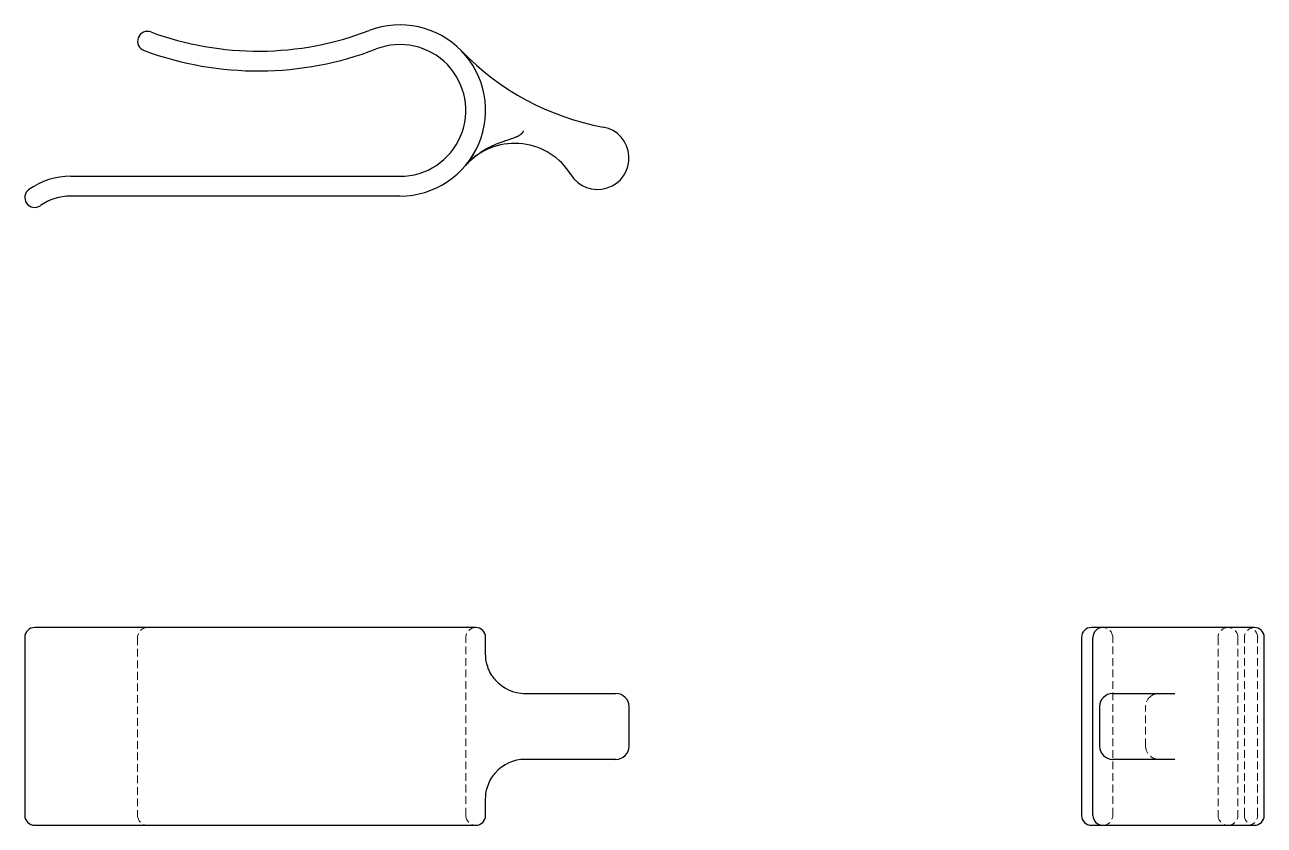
# Model space of a CAD drawing. Header units: millimetres. Extents: x 33 to 238, y 41 to 173.
import ezdxf

# ---------------------------------------------------------------- set-up
doc = ezdxf.new("R2010")
doc.units = ezdxf.units.MM
doc.linetypes.add('HIDDEN', pattern=[1.905, 1.27, -0.635])

msp = doc.modelspace()

# ---------------------------------------------------------------- linework, layer by layer
at = {"color": 7, "linetype": 'Continuous', "lineweight": 25}
for p, q in [((40.59, 148.04), (95.09, 148.04)), ((95.09, 144.77), (40.59, 144.77)), ((40.59, 73.35), (34.64, 73.35)), ((95.09, 73.35), (40.59, 73.35)), ((107.63, 73.35), (95.09, 73.35)), ((211.41, 73.35), (209.52, 73.35)), ((236.48, 73.35), (211.41, 73.35)), ((33, 71.72), (33, 42.28)), ((109.26, 68.96), (109.26, 71.72)), ((207.89, 71.72), (207.89, 42.28)), ((209.77, 42.28), (209.77, 71.72)), ((238.11, 42.28), (238.11, 71.72)), ((115.53, 62.45), (125.22, 62.45)), ((125.22, 62.45), (130.82, 62.45)), ((213.04, 62.45), (219.04, 62.45)), ((219.04, 62.45), (223.31, 62.45)), ((133, 53.73), (133, 60.27)), ((210.86, 60.27), (210.86, 53.73)), ((125.22, 51.55), (115.53, 51.55)), ((130.82, 51.55), (125.22, 51.55)), ((219.04, 51.55), (213.04, 51.55)), ((223.31, 51.55), (219.04, 51.55)), ((109.26, 42.28), (109.26, 45.04)), ((34.64, 40.65), (40.59, 40.65)), ((40.59, 40.65), (95.09, 40.65)), ((95.09, 40.65), (107.63, 40.65)), ((209.52, 40.65), (211.41, 40.65)), ((211.41, 40.65), (236.48, 40.65))]:
    msp.add_line(p, q, dxfattribs=at)
at = {"color": 7, "linetype": 'HIDDEN', "lineweight": 18}
for p, q in [((51.67, 71.72), (51.67, 42.28)), ((105.99, 42.28), (105.99, 71.72)), ((213.04, 42.28), (213.04, 71.72)), ((230.48, 71.72), (230.48, 42.28)), ((233.75, 71.72), (233.75, 42.28)), ((234.84, 42.28), (234.84, 71.72)), ((237.02, 42.28), (237.02, 71.72)), ((218.49, 53.73), (218.49, 60.27))]:
    msp.add_line(p, q, dxfattribs=at)
at = {"color": 7, "linetype": 'Continuous', "lineweight": 25}
for centre, radius, start, end in [((95.09, 158.94), 14.17, 270, 111.0395), ((53.31, 170.39), 1.64, 69.7422, 249.7422), ((71.61, 219.98), 51.23, 249.7422, 291.0395), ((71.61, 219.98), 54.5, 249.7422, 291.0395), ((95.09, 158.94), 10.9, 270, 111.0395), ((136.66, 199.06), 43.6, 223.985, 259.5327), ((127.79, 151.07), 5.21, 211.7531, 79.5327), ((114.1, 142.59), 10.9, 31.7531, 134.5282), ((40.59, 136.05), 11.99, 90, 125.0968), ((34.64, 144.52), 1.64, 125.0968, 305.0968), ((40.59, 136.05), 8.72, 90, 125.0968), ((34.64, 71.72), 1.64, 90, 180), ((107.63, 71.72), 1.64, 0, 90), ((209.52, 71.72), 1.64, 90, 180), ((211.41, 71.72), 1.64, 90, 180), ((236.48, 71.72), 1.64, 0, 90), ((115.79, 68.99), 6.54, 220.9559, 269.9966), ((130.82, 60.27), 2.18, 0, 90), ((213.04, 60.27), 2.18, 90, 180), ((130.82, 53.73), 2.18, 270, 0), ((213.04, 53.73), 2.18, 180, 270), ((115.79, 45.01), 6.54, 90.0034, 138.7736), ((34.64, 42.28), 1.64, 180, 270), ((107.63, 42.28), 1.64, 270, 0), ((209.52, 42.28), 1.64, 180, 270), ((211.41, 42.28), 1.64, 180, 270), ((236.48, 42.28), 1.64, 270, 0)]:
    msp.add_arc(centre, radius, start, end, dxfattribs=at)
at = {"color": 7, "linetype": 'HIDDEN', "lineweight": 18}
for centre, radius, start, end in [((53.31, 71.72), 1.64, 90, 180), ((107.63, 71.72), 1.64, 90, 180), ((211.41, 71.72), 1.64, 0, 90), ((232.12, 71.72), 1.64, 90, 180), ((232.12, 71.72), 1.64, 0, 90), ((236.48, 71.72), 1.64, 90, 180), ((235.39, 71.72), 1.64, 0, 90), ((220.67, 60.27), 2.18, 124.5201, 180), ((220.67, 53.73), 2.18, 180, 235.3461), ((53.31, 42.28), 1.64, 180, 270), ((107.63, 42.28), 1.64, 180, 270), ((211.41, 42.28), 1.64, 270, 0), ((232.12, 42.28), 1.64, 180, 270), ((232.12, 42.28), 1.64, 270, 0), ((236.48, 42.28), 1.64, 180, 270), ((235.39, 42.28), 1.64, 270, 0)]:
    msp.add_arc(centre, radius, start, end, dxfattribs=at)
at = {"color": 7, "linetype": 'Continuous', "lineweight": 25}
for points, knots in [([(115.53, 155.59), (115.52, 155.56), (115.5, 155.5), (115.45, 155.41), (115.4, 155.33), (115.35, 155.24), (115.28, 155.16), (115.21, 155.08), (115.13, 155.01), (115.04, 154.94), (114.95, 154.87), (114.84, 154.8), (114.74, 154.73), (114.62, 154.67), (114.5, 154.61), (114.37, 154.55), (114.24, 154.49), (113.88, 154.34), (113.22, 154.12), (112.18, 153.78), (110.94, 153.33), (109.97, 152.88), (109.29, 152.51), (108.95, 152.31), (108.57, 152.08), (108.16, 151.8), (107.72, 151.48), (107.26, 151.12), (106.79, 150.7), (106.3, 150.23), (105.99, 149.88), (105.83, 149.7)], [0, 0, 0, 0, 0.008273, 0.016627, 0.02512, 0.033803, 0.042726, 0.051929, 0.061449, 0.071318, 0.081563, 0.092206, 0.103268, 0.114766, 0.126714, 0.139124, 0.152007, 0.165372, 0.240868, 0.335591, 0.449504, 0.582598, 0.613235, 0.647827, 0.686361, 0.728825, 0.775211, 0.825514, 0.879739, 0.937894, 1, 1, 1, 1]), ([(105.83, 149.7), (105.97, 149.86), (106.22, 150.16), (106.55, 150.59), (106.81, 150.95), (107.01, 151.24), (107.15, 151.46), (107.24, 151.6), (107.28, 151.67), (107.29, 151.7), (107.29, 151.7), (107.29, 151.7)], [0, 0, 0, 0, 0.256644, 0.473802, 0.647206, 0.781295, 0.880108, 0.947529, 0.987324, 0.998115, 1, 1, 1, 1]), ([(110.88, 64.72), (110.68, 64.95), (110.19, 65.52), (109.69, 66.57), (109.32, 67.77), (109.28, 68.58), (109.26, 68.97)], [0, 0, 0, 0, 0.195792, 0.477472, 0.746903, 1, 1, 1, 1]), ([(109.26, 45.03), (109.28, 45.42), (109.32, 46.23), (109.69, 47.43), (110.2, 48.49), (110.69, 49.06), (110.9, 49.3)], [0, 0, 0, 0, 0.251263, 0.518719, 0.798425, 1, 1, 1, 1])]:
    msp.add_open_spline(points, degree=3, knots=knots, dxfattribs=at)
at = {"color": 7, "linetype": 'HIDDEN', "lineweight": 18}
for points, knots in [([(107.29, 151.7), (107.29, 151.7), (107.29, 151.7), (107.29, 151.7), (107.29, 151.7), (107.29, 151.69), (107.28, 151.69), (107.28, 151.69), (107.28, 151.68), (107.27, 151.67), (107.24, 151.62), (107.15, 151.48), (106.99, 151.23), (106.75, 150.89), (106.59, 150.67), (106.51, 150.55)], [0, 0, 0, 0, 0.003267, 0.006045, 0.008414, 0.010553, 0.012687, 0.015035, 0.017754, 0.024642, 0.033741, 0.09299, 0.310749, 0.628271, 1, 1, 1, 1]), ([(220.59, 62.45), (220.5, 62.45), (220.31, 62.44), (219.97, 62.36), (219.67, 62.22), (219.51, 62.11), (219.44, 62.06)], [0, 0, 0, 0, 0.153327, 0.317273, 0.701607, 1, 1, 1, 1]), ([(219.43, 51.94), (219.45, 51.93), (219.52, 51.88), (219.7, 51.77), (219.97, 51.64), (220.31, 51.56), (220.5, 51.55), (220.59, 51.55)], [0, 0, 0, 0, 0.070268, 0.298946, 0.682993, 0.846805, 1, 1, 1, 1])]:
    msp.add_open_spline(points, degree=3, knots=knots, dxfattribs=at)

doc.saveas('drawing.dxf')
